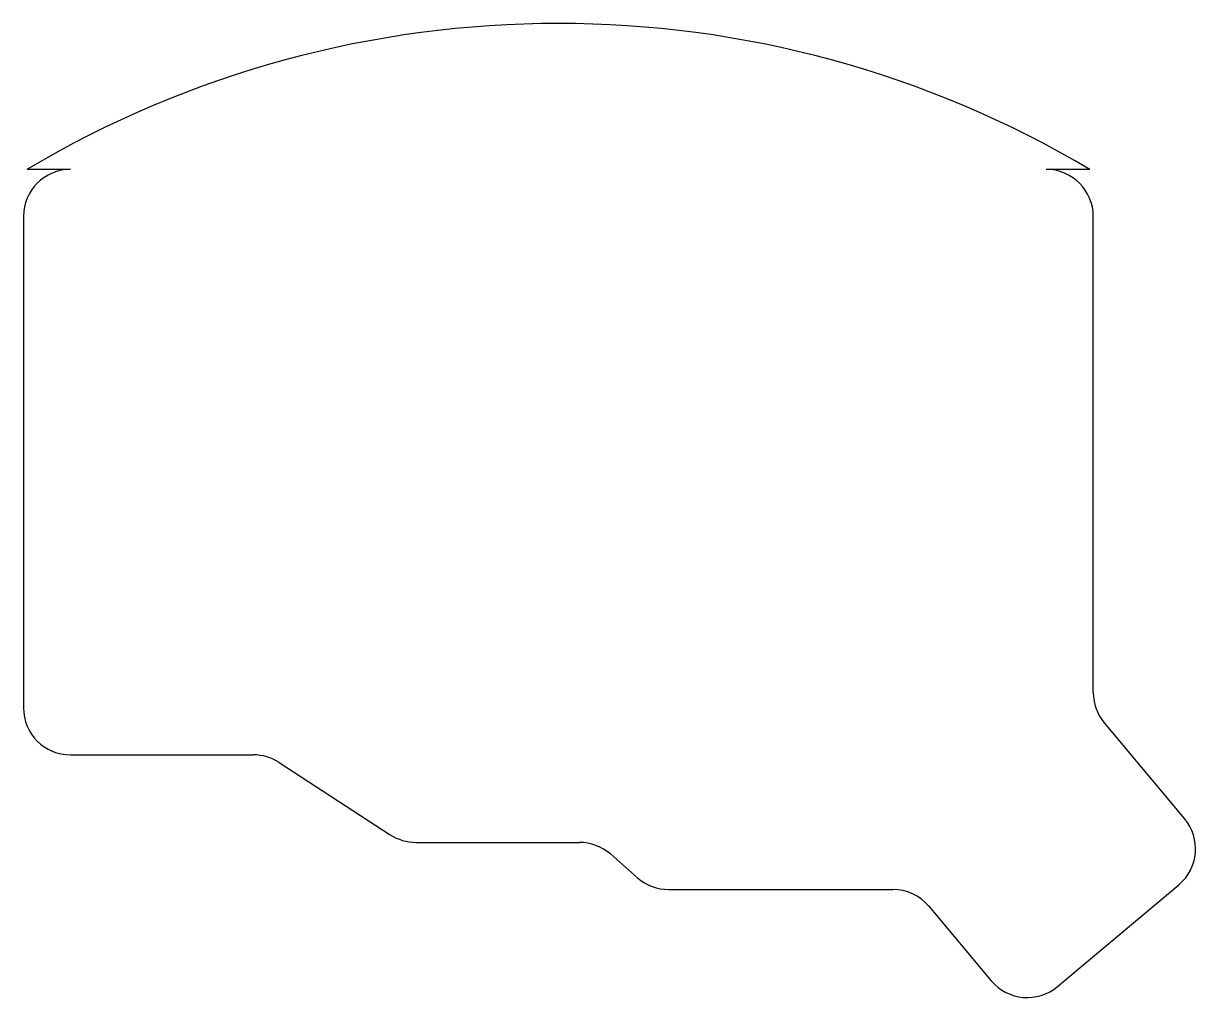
# Model space of a CAD drawing. Header units: millimetres. Extents: x -18 to 157, y -54 to 91.
import ezdxf

# ---------------------------------------------------------------- set-up
doc = ezdxf.new("R2010")
doc.units = ezdxf.units.MM

msp = doc.modelspace()

# ---------------------------------------------------------------- linework, layer by layer
for p, q in [((-10.5, 69.5), (-16.97, 69.5)), ((140.97, 69.5), (134.5, 69.5)), ((-17.5, 62.5), (-17.5, -10.5)), ((141.5, -8.25), (141.5, 62.5)), ((155.06, -26.96), (143.14, -12.75)), ((-10.5, -17.5), (16.67, -17.5)), ((20.49, -18.63), (37.01, -29.37)), ((40.83, -30.5), (65.12, -30.5)), ((69.73, -32.23), (73.77, -35.77)), ((78.38, -37.5), (111.69, -37.5)), ((136.19, -51.93), (154.2, -36.82)), ((117.05, -40), (126.33, -51.06))]:
    msp.add_line(p, q)
for centre, radius, start, end in [((62, -63.5), 154.68, 59.2986, 120.7014), ((-10.5, 62.5), 7, 90, 180), ((134.5, 62.5), 7, 0, 90), ((148.5, -8.25), 7, 180, 220), ((-10.5, -10.5), 7, 180, 270), ((16.67, -24.5), 7, 56.9761, 90), ((149.7, -31.46), 7, 310, 40), ((40.83, -23.5), 7, 236.9761, 270), ((65.12, -37.5), 7, 48.8141, 90), ((78.38, -30.5), 7, 228.8141, 270), ((111.69, -44.5), 7, 40, 90), ((131.69, -46.56), 7, 220, 310)]:
    msp.add_arc(centre, radius, start, end)

doc.saveas('drawing.dxf')
